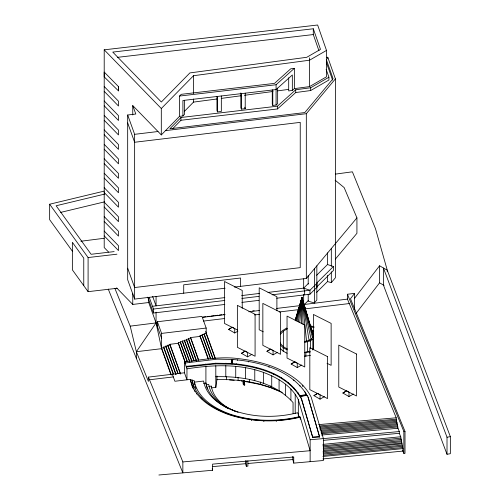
<?xml version="1.0" encoding="UTF-8"?>
<svg xmlns="http://www.w3.org/2000/svg" width="500" height="500" viewBox="0 0 500 500"><rect width="100%" height="100%" fill="white"/><g stroke="black" fill="none" stroke-linecap="round" stroke-linejoin="round"><path stroke-width="0.75" d="M301.319 323.75L301.981 297.562L313.544 335.956L313.544 333.781L311.588 331.094M243.538 384.994C242.838 382.663 243.65 378.237 244.387 385.056M301.894 299.094L301.981 297.562L312.444 333.519M299.738 322.413L301.981 297.562L313.419 336.981M243.331 384.087L243.388 384.431L243.25 384.044M244.613 384.613L244.769 385.031L244.412 383.475M244.719 384.956L244.681 384.6M244.081 381.844C245.019 381.163 243.531 380.706 243.938 381.15M301.544 300.594L301.981 297.562L312.544 337.944M298.275 321.956L301.981 297.562L303.913 305.056M243.819 381.044L243.881 380.394L244.425 381.156M185.087 363.013L186.3 367.013L215.55 363.888L231.131 364.131L231.919 359.431L217.3 359.144L185.087 363.013L185.087 363.663L184.431 361.831C202.25 359.844 220.119 356.219 238.1 358.594C249.206 359.831 260.181 362.144 270.75 365.806C286.869 371.825 303.294 381.269 311.2 397.244L323.381 438.587L323.381 460.506L293.738 463.119L292.794 459.544L292.794 456.475M231.131 364.131L231.919 359.431M232.025 363.537L232.812 359.487C259.994 361.75 291.137 370 306.562 394.45L306.562 395.1L299.856 396.375C285.669 373.881 257.031 366.281 232.025 364.188L232.025 363.537C257.031 365.631 285.669 373.231 299.856 395.725L299.856 396.375M232.025 364.188L232.812 359.487M297.137 320.956L301.981 297.562L311.156 339.475M301.156 301.369L301.981 297.562L302.894 302.1M296.075 320.962L301.981 297.562L309.15 340.769M298.612 310.15L299.206 307.931M299.606 306.45L301.981 297.562L302.175 299.106M295.469 320.438L301.981 297.562L306.556 340.894M295.188 320.562L301.981 297.562L303.087 324.494M295.256 319.956L301.981 297.562L302.038 299.125M313.544 333.781C314.325 338.638 308.556 341 304.606 341.419M136.363 358.356L136.363 351.706L156.062 322.919L156.062 312.15M396.225 419.338L396.225 417.788L347.444 299.113L347.444 294.256L354.606 293.363L350.469 298.744L405 431.4L405 453.319L403.862 453.419L402.688 450.556M354.606 298.225L379.569 265.769L387.281 270.225L450.35 436.637L450.35 453.694L447.013 454.294L383.425 285.056L383.425 268L447.013 437.238L447.013 454.294M356.019 313.444L379.569 282.825L379.569 265.769M234.4 287.094L306.325 278.456L306.325 113.694L335.4 78.875L327.775 57.25L326.362 57.419M306.325 278.456L356.925 217.862L344.169 187.6L335.15 180.212M335.4 259.088L356.925 233.312L356.925 217.862M308.206 294.219L308.206 301.2L314.381 302.919L316.844 299.962L316.844 265.856M316.644 292.331L327.506 281.575L331.319 282.638L335.4 277.75L335.4 78.875M244.625 384.95L244.425 384.306L243.381 383.7M280.319 332.863L282.312 330.712L286.644 328.056M280.525 334.194L283.356 331.15L287.456 328.631M304.806 342.375L310.45 340.85L313.663 338.494M184.613 100.294L184.613 114.225L182.906 115.962L179.519 116.363L161.306 134.919L161.306 108.525L193.506 75.719L309.55 60.206L326.5 50.419L317.631 25L104.206 49.825L104.206 247.562L108.537 252.013M179.519 116.363L179.519 96.062L181.225 94.325L274.488 83.387L290.719 68.819L294.363 68.331L294.363 88.631L292.337 90.444L288.694 90.931L288.694 77.775M184.425 111.356L193.506 102.112L217.419 98.912M326.138 69.281L328.913 77.231L310.675 87.762L295.738 89.756L277.444 106.181L180.95 117.5L169.881 128.781L304.8 112.569L333.075 78.713L326.294 59.475M172.519 128.863L180.95 120.269L277.444 108.956L295.738 92.531L310.675 90.538L328.913 80.006L328.913 77.231M268 292.413L303.663 288.131L308.512 283.325M316.644 275.275L327.506 264.519L327.506 252.894M327.506 264.519L333.413 266.506L316.575 283.181L316.956 283.306L316.956 287.288L309.95 294.225L276.744 298.212M316.956 283.306L309.95 290.244L272.094 294.794M316.844 286.887L333.413 270.481L333.413 266.506M303.663 305.188L308.512 300.381M179.519 96.062L276.081 84.738L294.363 68.331M272.269 90.013L272.269 103.944L272.787 105.419L276.081 105.037L277.65 103.631L277.65 88.15M234.737 332.987L228.606 329.45L232.288 327.188L234.737 328.606L234.737 332.987L237.875 331.175M251.988 354.3L247.594 356.838L241.462 353.3L245.138 351.044M273.069 354.881L266.938 351.337L270.619 349.081L273.069 350.494L273.069 354.881L277.462 352.344M297.269 367.575L291.137 364.031L294.812 361.775L297.269 363.194L297.269 367.575L301.663 365.037M320.044 399.156L313.919 395.619L317.594 393.363L320.044 394.775L320.044 399.156L324.444 396.625M349 396.562L342.869 393.025L346.55 390.763L349 392.181L349 396.562L353.394 394.025M294.363 88.631L309.55 86.6L326.5 76.812L326.5 50.419M228.606 329.45L232.375 327.275M241.462 353.3L245.231 351.125M266.938 351.337L270.706 349.162M291.137 364.031L294.9 361.863M313.919 395.619L317.056 393.806M342.869 393.025L346.012 391.213M118.575 86.713L104.206 72.062L104.206 76.881L118.481 90.894L118.575 86.713L118.575 90.862M72.362 251.188L49.65 219.669L49.65 204.219L104.244 191.1M104.6 194.112L56.125 205.763L91.106 254.281L114.15 251.606M60.675 212.394L104.6 201.844M299.619 416.587C276.925 422.062 252.706 421.581 230.481 414.256C214.713 408.638 197.463 398.288 194.1 380.525L192.062 380.769L192.062 379.919L190.4 380.119L190.4 379.394L174.887 381.256L172.362 374.237M186.3 367.013L186.956 368.844L186.956 379.806L184.431 372.788L148.425 377.113L182.856 461.931L310.138 450.712L300.262 417.188C276.7 422.794 251.594 422.131 228.544 414.556C212.081 408.669 194.013 397.919 190.4 379.394M299.856 395.725L306.562 394.45M300.319 396.544L307.025 395.269L308.044 397.056L319.631 437.025L312.8 437.631L301.488 399.237L300.319 396.544L301.488 398.6L312.8 437.631M447.013 437.238L450.35 436.637M305.681 351.956L309.981 351.206M304.488 352.713L310.431 351.9M335.375 174.119L352.394 171.812L375.5 228.725L387.281 270.225L387.281 271.775M221.281 98.4L241.337 95.719M244.425 95.306L272.969 91.487M277.6 90.869L288.4 89.425M80.875 241.238L104.094 238.294M114.956 288.562L130.206 326.138L157.613 322.725L156.062 322.919L161.594 348.675L171.05 374.9M203.188 317.056L205.65 316.75M207.05 316.575L209.525 316.269M210.912 316.1L214 315.712M214.95 315.594L218.05 315.212M219.412 315.038L221.919 314.731M223.469 314.538L225.019 314.344M252.631 310.906L254.175 310.719M303.619 304.569L347.656 299.088M225.119 288.212L134.637 299.081L127.675 279.756L127.675 115L135.806 114.025L132.756 105.569L161.306 134.919M127.675 115L134.637 134.325L157.994 131.519M165.538 130.612L306.325 113.694M116.625 287.856L132.756 304.438L148.706 302.525L161.594 338.269M152.481 306.294L224.838 297.6M241.637 295.581L259.613 293.425M149.3 297.475L153.475 309.05L224.8 300.475M241.856 298.431L258.913 296.381M147.756 297.162L153.475 313.025L224.8 304.456M241.856 302.406L258.913 300.356M157.387 326.613L157.387 321.75L201.975 316.394L206.175 328.05L206.175 333.594L215.106 358.369M202.425 317.35L224.838 314.656M248.794 311.781L259.613 310.481M276.619 308.438L299.8 305.65M203.525 321.069L224.456 318.55M254.688 314.919L259.344 314.363M279.5 311.938L298.881 309.613M305.081 308.863L349.269 303.556M157.387 321.75L161.594 333.406L206.175 328.05M212.8 358.525L204.131 334.481L204.131 333.844L206.175 333.594M210.487 358.769L202.087 335.45L202.087 334.725L204.131 334.481M208.181 359.006L200.037 336.419L200.037 335.7L202.087 335.45M198.425 360.019L190.544 337.562L200.037 336.419M196.381 360.944L188.5 339.087L188.5 338.406L190.544 338.162M193.806 360.419L186.456 340.012L186.456 339.331L188.5 339.087M191.762 361.175L184.412 340.775L184.412 340.262L186.456 340.012M189.719 362.019L182.362 341.613L182.362 341.019L184.412 340.775M187.15 361.444L180.319 342.5L180.319 341.863L182.362 341.613M185.1 362.244L178.275 343.3L178.275 342.744L180.319 342.5M180.438 374.087L169.931 344.944L169.931 344.3L178.275 343.3M177.869 373.512L167.887 345.825L167.887 345.188L169.931 344.944M175.825 374.444L165.844 346.756L165.844 346.075L167.887 345.825M173.175 373.963L163.719 347.738L163.719 347.013L165.844 346.756M163.719 347.738L161.594 347.994L171.312 374.95M130.206 326.138L136.363 351.706L161.594 348.675L161.594 333.406M186.3 366.369L215.55 363.237L231.131 363.481M186.956 368.844C212.35 364.812 239.031 363.544 263.594 372.463C277.5 377.631 291.619 385.856 298.331 399.688L310.138 439.756L310.138 461.675M149.506 379.769L173.325 376.912M194.1 382.188L203.575 381.05C206.312 396.844 221.456 406.181 235.45 411.106C255.469 417.762 277.288 417.8 297.675 412.731L299.406 417.525M203.575 383.306L206.081 383.013C208.019 395.163 218.175 403.688 228.688 408.794M216.95 96.5L216.95 110.431L217.475 111.906L221.331 111.456L221.331 95.981M240.837 92.925L240.837 107.631L241.356 109.106L245.219 108.656L245.219 93.175M313.294 28.769L112.762 52.094L161.331 102.019L189.881 72.919L306.756 57.294L320.487 49.369L313.294 28.769L313.294 34.562L318.944 50.756M117.406 57.35L313.294 34.562M49.65 204.219L88.094 257.556L116.95 254.194M83.763 285.656L83.763 258.125L72.362 242.312L72.362 269.844L88.094 291.663L117.05 288.294M322.881 444.394L400.725 436.744L402.9 448.6L402.9 451.075L322.919 458.931M322.881 445.8L400.725 438.156M323.062 451.644L402.031 443.888M323.062 452.962L402.031 445.206M323.375 454.038L402.469 446.269M323.375 455.312L402.469 447.544M322.919 456.463L402.9 448.6M323.2 446.875L401.256 439.438M323.2 448.15L401.256 440.719M323.519 449.225L401.688 441.775M323.519 450.5L401.688 443.05M323.3 438.631L399.306 431.55L399.306 433.3L400.725 436.744M323.3 440.375L399.306 433.3M318.631 424.625L396.225 417.788M319.406 425.962L396.225 419.194L397.969 428.281L399.306 431.55M319.725 427.031L396.662 420.256M319.725 428.188L396.662 421.406M320.025 429.256L397.1 422.463M320.794 430.381L397.1 423.656M321.112 431.45L397.531 424.712M321.112 432.6L397.531 425.863M321.431 433.675L397.969 426.919M321.431 435.037L397.969 428.281M312.8 436.987L319.631 436.388M310.138 439.756L323.381 438.587M347.444 294.256L403.862 431.5L405 431.4M212.413 466.625L245.637 463.694L246.312 466.262L247.881 466.125L247.881 460.75M247.956 463.494L292.794 459.544M158.881 475L212.581 470.269L212.581 464.131L293.738 456.981L293.738 463.119M206.081 384.594L208.706 384.375C210.55 396.062 220.275 404.294 230.394 409.194M208.706 386.337L211.306 386.125C213.369 398.844 224.75 407.331 236.112 411.631M212.056 387.769L215.806 387.456L216.944 379.625C239.269 379.012 262.119 382.569 282.275 392.494M215.806 376.712C243.1 376.05 274.006 381.281 293.056 402.562L293.056 413.519M229.562 379.963L234.219 380.262M239.619 380.725L238.1 380.513L238.1 377.231M241.131 380.938L243.412 381.256M244.931 381.469L260.425 384.525L270.75 387.725L270.75 385.975M310.556 325.8L314.037 326.875M310.1 326.494L314.056 327.719M316.575 287.156L316.956 287.288M303.663 278.825L303.663 288.131L309.95 290.244L309.95 294.225M231.094 409.481L238.119 412.35M271.431 388.006L278.925 391.087M327.044 363.288L331.131 365.35L331.131 323.394L313.419 314.462L313.419 349.425M263.275 331.819L259.194 329.756L259.194 287.8L276.9 296.731L276.9 310.719M237.456 329.988L224.513 323.462L224.513 281.506L242.225 290.438L242.225 308.306M311.062 329.3L313.712 331.275M287.344 348.963L284.225 347.269L281.069 344.331L280.375 343.006M280.45 345.15L283.225 347.738L287.175 349.881M379.569 282.825L384.069 285.425M245.75 351.394L247.594 352.456L247.594 356.838M244.488 384.331L244.144 381.625M243.325 384.369L243.012 382.212M243.394 382.488L243.444 381.531M104.206 49.825L161.306 108.525M104.206 86.519L118.481 101.194L118.481 106.013L104.206 91.337M104.206 100.975L118.481 115.65L118.481 120.469L104.206 105.794M104.206 115.431L118.481 130.106L118.481 134.925L104.206 120.25M104.206 129.881L118.481 144.556L118.481 149.375L104.206 134.7M104.206 144.338L118.481 159.012L118.481 163.831L104.206 149.156M104.206 158.794L118.481 173.469L118.481 178.287L104.206 163.612M104.206 173.25L118.481 187.925L118.481 192.744L104.206 178.069M104.206 187.7L118.481 202.375L118.481 207.194L104.206 192.519M104.206 202.156L118.481 216.831L118.481 221.65L104.206 206.975M104.206 216.612L118.481 231.287L118.481 236.106L104.206 221.431M104.206 231.069L118.481 245.744L118.481 250.562L104.206 235.888M201.006 397.863L202.025 398.994M244.006 381.819L243.581 381.312M192.794 387.812L193.512 389.05M194.225 390.288L194.944 391.519M305.144 392.612L306.562 395.1M312.663 334.269L313.25 335.394M136.363 351.706L148.425 381.419L148.425 377.113M108.25 289.1L182.856 472.887L182.856 461.931M303.663 288.131L304.656 290.881L304.656 294.862M205.65 331.456L215.369 358.413M204.131 333.844L213.062 358.612M127.675 122.944L134.637 142.262L300.238 122.369L300.238 267.638L134.637 287.538L127.675 268.212M202.087 334.725L210.75 358.769M200.037 335.7L208.444 359.012M190.544 337.562L198.688 360.15M188.5 338.406L196.644 360.994M186.456 339.331L194.069 360.462M184.412 340.262L192.025 361.388M182.362 341.019L189.719 361.419M180.319 341.863L187.413 361.531M178.275 342.744L185.362 362.419M152.644 296.394L156.062 305.863L156.062 296.562M169.931 344.3L180.438 373.444M167.887 345.188L178.131 373.606M165.844 346.075L176.088 374.487M163.719 347.013L173.438 373.969M326.294 62.244L332.575 80.056M244.7 107.181L245.219 108.656M319.631 437.025L308.044 397.056M300.262 417.912L299.975 416.931C276.8 422.488 252.094 421.9 229.412 414.438C213.263 408.675 195.562 398.1 192.062 379.919M206.294 385.337L207.369 389.069M194.3 382.887L194.906 384.988M195.306 386.381L195.912 388.481M192.262 381.475L193.881 387.106M190.4 380.119L192.438 387.194L192.438 386.469M212.206 468.837L212.581 470.269M304.3 306.55L304.875 308.8M403.862 431.5L403.862 453.419M354.606 293.363L354.606 309.231M331.319 248.525L331.319 266.356M331.319 271.781L331.319 282.638M327.775 57.25L327.775 58.812M327.506 275.419L327.506 281.575M314.381 268.806L314.381 302.919M313.637 335.55L313.637 337M312.838 339.381L312.838 349.994M312.663 332.094L312.663 333.544M310.675 87.762L310.675 90.538M310.45 340.85L310.45 348.431M309.55 57.856L309.55 86.6M308.206 275.613L308.206 284.144M307.481 341.912L307.481 351.769M307.025 395.269L307.025 395.906M305.887 352.688L305.887 356.463M304.788 391.344L304.788 391.987M303.663 294.413L303.663 303.65M302.762 385.188L302.762 386.575M301.488 398.6L301.488 399.237M300.262 417.188L300.262 419.375M299.925 385.45L299.925 386.1M298.331 399.688L298.331 415.562M298.225 392.863L298.225 393.512M295.738 89.756L295.738 92.531M295.206 394.206L295.206 413.587M293.812 379.963L293.812 380.613M293.744 387.438L293.744 388.088M292.337 90.444L292.337 74.969L276.081 89.556L182.906 100.487L182.906 115.962M290.906 389L290.906 399.956M288.113 382.388L288.113 383.031M285.5 384.144L285.5 395.106M283.356 331.15L283.356 347.506M283.225 347.738L283.225 351.512M281.425 377.781L281.425 378.431M279.075 379.725L279.075 390.681M277.444 106.181L277.444 108.956M276.275 420.756L276.275 421.481M276.081 84.738L276.081 105.037M273.781 373.706L273.781 374.356M272.787 89.944L272.787 105.419M271.731 375.812L271.731 386.769M269.037 366.75L269.037 367.4M265.3 370.225L265.3 370.869M263.85 420.869L263.85 421.594M263.594 372.463L263.594 383.419M260.425 382.013L260.425 384.525M256.131 367.381L256.131 368.031M254.781 369.738L254.781 380.694M251.55 419.85L251.55 420.575M249.481 379.594L249.481 382.113M248.519 361.337L248.519 361.981M246.412 365.238L246.412 365.887M246.312 460.887L246.312 466.262M245.637 460.625L245.637 463.694M245.444 367.675L245.444 378.631M241.356 93.631L241.356 109.106M240.544 286.356L240.544 278L183.713 284.831L183.713 293.188M237.531 359.794L237.531 360.444M236.3 363.819L236.3 364.462M235.731 366.312L235.731 377.269M226.456 376.475L226.456 379.756M225.956 363.144L225.956 363.794M225.8 365.669L225.8 376.625M217.475 96.431L217.475 111.906M216.944 375.944L216.944 379.844M215.806 365.756L215.806 387.669M215.55 363.237L215.55 363.888M211.306 386.125L211.306 388.044M205.912 366.569L205.912 383.95M205.35 364.075L205.35 364.725M196.375 393.269L196.375 393.994M193.506 75.719L193.506 93.569M193.506 99.006L193.506 102.112M184.431 361.831L184.431 372.788M180.95 117.5L180.95 120.269M153.475 309.05L153.475 313.025M148.706 297.906L148.706 302.525M134.637 134.325L134.637 299.081M132.756 105.569L132.756 114.938M132.756 293.587L132.756 304.438M88.094 257.556L88.094 291.663M310.487 355.306A24.231 13.987 0 0 1 304.5 356.125M287.113 353.256A24.231 13.987 0 0 1 280.35 348.506M280.556 312.331L262.844 303.4L262.844 345.356L280.556 354.288L280.556 312.331M304.75 325.025L287.038 316.094L287.038 358.05L304.75 366.981L304.75 325.025M356.488 354.012L338.775 345.081L338.775 387.038L356.488 395.969L356.488 354.012M255.081 314.294L237.369 305.363L237.369 347.312L255.081 356.244L255.081 314.294M327.531 356.613L309.819 347.681L309.819 389.637L327.531 398.569L327.531 356.613"/></g></svg>
